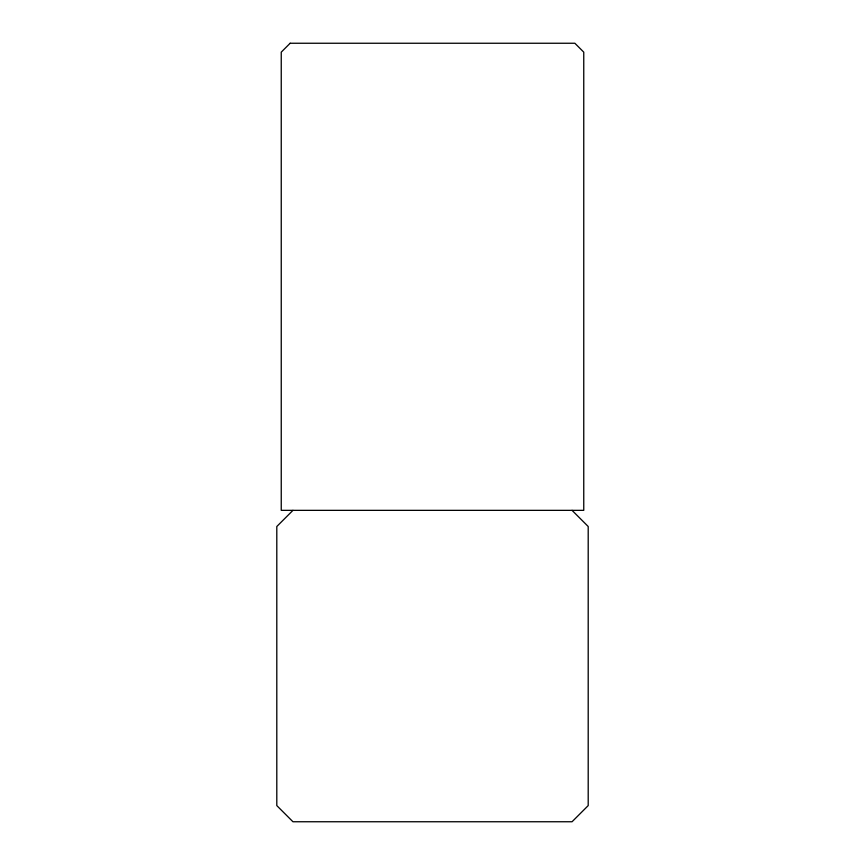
<?xml version="1.0" encoding="UTF-8"?>
<svg xmlns="http://www.w3.org/2000/svg" width="865" height="865" viewBox="0 0 865 865"><rect width="100%" height="100%" fill="white"/><g stroke="black" fill="none" stroke-linecap="round" stroke-linejoin="round"><path stroke-width="1.3" d="M292.954 510.35L276.8 526.504L276.8 805.596L292.954 821.75L572.046 821.75L588.2 805.596L588.2 526.504L572.046 510.35M290.143 43.25L281.244 52.149L281.244 510.35L583.756 510.35L583.756 52.149L574.857 43.25L290.143 43.25"/></g></svg>
